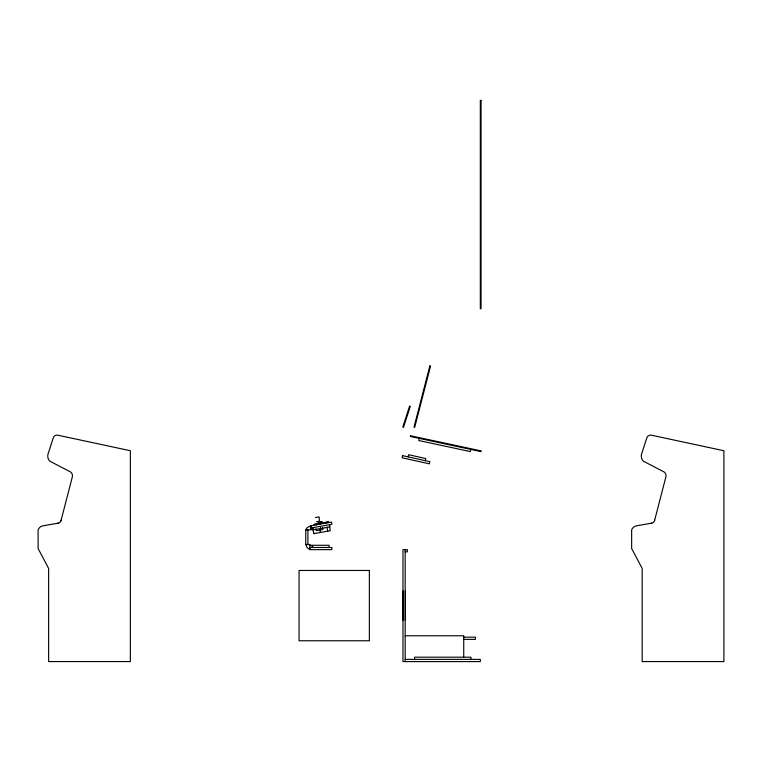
<?xml version="1.0" encoding="UTF-8"?>
<svg xmlns="http://www.w3.org/2000/svg" width="762" height="762" viewBox="0 0 762 762"><rect width="100%" height="100%" fill="white"/><g stroke="black" fill="none" stroke-linecap="round" stroke-linejoin="round"><path stroke-width="1.14" d="M419.205 438.369L418.738 440.522L470.287 451.571L470.745 449.418M408.165 456.876L408.642 454.733L425.796 458.543L425.32 460.686M61.122 520.198L60.893 520.951A3.724 3.724 0 0 1 58.636 523.037L57.864 523.199M654.672 520.198L654.444 520.951A3.724 3.724 0 0 1 652.186 523.037L651.415 523.199M61.008 520.637L72.323 476.888A4.658 4.658 0 0 0 69.228 471.278L49.749 461.134A7.42 7.42 0 0 1 47.968 454.219L53.321 437.769A3.886 3.886 0 0 1 58.169 435.264L130.35 450.733L130.35 661.578L48.635 661.578L48.635 568.433L38.1 548.535L38.1 529.866A6.391 6.391 0 0 1 43.263 525.77L58.303 523.123M654.558 520.637L665.883 476.888A4.658 4.658 0 0 0 662.778 471.278L643.299 461.134A7.42 7.42 0 0 1 641.528 454.219L646.871 437.769A3.886 3.886 0 0 1 651.72 435.264L723.9 450.733L723.9 661.578L642.185 661.578L642.185 568.433L631.65 548.535L631.65 529.866A6.391 6.391 0 0 1 636.813 525.77L651.862 523.123M315.449 517.55L319.116 516.903L319.411 521.179L316.582 521.675M314.23 524.199L324.088 522.475M325.631 522.199L328.26 521.732M314.087 524.675L324.383 522.875M325.488 522.665L328.555 522.132M325.793 522.789L328.365 522.332M310.915 529.095L312.01 529.095L312.01 527.809M309.858 545.287L312.058 545.287L312.058 547.487M405.165 551.85L407.365 551.85L407.365 549.65L402.974 549.65L402.974 661.578L480.327 661.578L480.327 659.387L405.165 659.387M405.165 635.775L463.734 635.775L463.734 657.025M463.734 637.165L475.45 637.165L475.45 639.366L463.734 639.366M320.516 523.123L320.316 522.399L320.497 524.037M329.527 524.723L329.908 526.894L313.649 529.752L313.268 527.59M329.575 526.732L330.279 530.743L313.782 533.648L312.725 527.628M327.003 527.18L327.708 531.2M322.545 527.618L322.869 529.504L316.287 530.657L315.954 528.78M320.411 527.475L320.516 528.095M319.916 529.466L320.45 532.476M312.772 527.618L313.83 533.638M470.926 659.387L470.926 657.187L414.566 657.187L414.566 659.387M405.346 590.902L405.346 620.325M405.165 549.65L405.165 661.578M403.146 590.902L403.146 620.325M329.117 547.487L329.117 545.287L312.611 545.287L312.611 547.487M316.163 524.799A7.487 7.191 80 0 1 316.735 524.199M317.354 523.675A7.487 7.191 80 0 1 318.04 523.227M318.764 522.856A7.487 7.191 80 0 1 325.031 523.237M315.982 524.827A7.487 7.487 0 0 1 316.573 524.227M317.23 523.694A7.487 7.487 0 0 1 317.945 523.246M318.697 522.875A7.487 7.487 0 0 1 325.212 523.208M317.144 524.123A7.487 6.401 80 0 1 318.297 523.18M318.935 522.827A7.487 6.401 80 0 1 323.879 522.942M317.668 524.037A7.487 5.41 80 0 1 318.125 523.542M319.154 522.789A7.487 5.41 80 0 1 320.916 522.332M322.155 522.503A7.487 5.41 80 0 1 323.355 523.037M318.773 523.427A7.487 3.886 80 0 1 321.202 522.427M322.107 522.837A7.487 3.886 80 0 1 322.555 523.18M319.411 523.732A7.487 2.096 80 0 1 321.069 522.694M319.678 523.265A7.487 1.781 80 0 1 321.212 522.999M319.211 523.018A7.487 3.6 80 0 1 322.412 523.199M317.792 524.018A7.487 5.182 80 0 1 318.221 523.523M318.697 523.113A7.487 5.182 80 0 1 323.24 523.056M309.858 547.487L309.848 549.65L331.889 549.65L331.87 547.487L309.858 547.487M310.925 525.77L310.915 527.999L331.889 524.313L331.508 522.151L310.344 525.875L306.934 527.895L305.752 529.866L305.752 544.487L307.086 547.64L309.848 549.65L309.848 544.487L305.752 544.487L307.915 544.497L307.915 529.857L305.752 529.866L310.915 529.866L310.915 525.77M410.47 435.75L410.318 436.464L481.108 451.637L481.26 450.923L410.47 435.75M402.603 455.638L402.126 457.791L429.387 463.839L429.863 461.696L402.603 455.638M429.844 365.931L413.995 427.168L414.699 427.349L430.549 366.112L429.844 365.931M409.575 406.203L402.784 427.091L403.479 427.32L410.27 406.432L409.575 406.203M481.051 100.422L480.327 100.422L480.327 308.705L481.051 308.705L481.051 100.422M369.351 570.471L299.066 570.471L299.066 640.756L369.351 640.756L369.351 570.471"/></g></svg>
